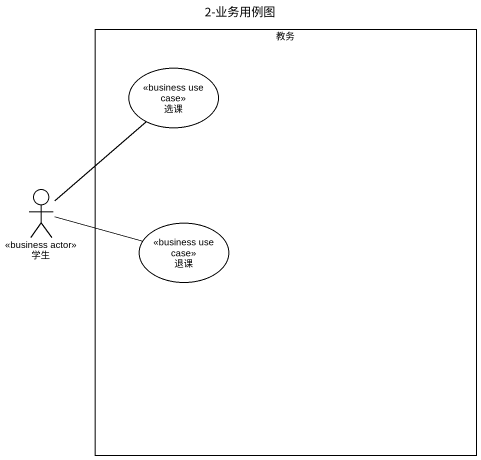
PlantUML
@startuml
title 2-业务用例图
rectangle 教务 {
  usecase 选课 <<business use case>>
  usecase 退课 <<business use case>>
}
actor 学生 <<business actor>>
学生 -up- 选课
学生 -right- 退课
@enduml
